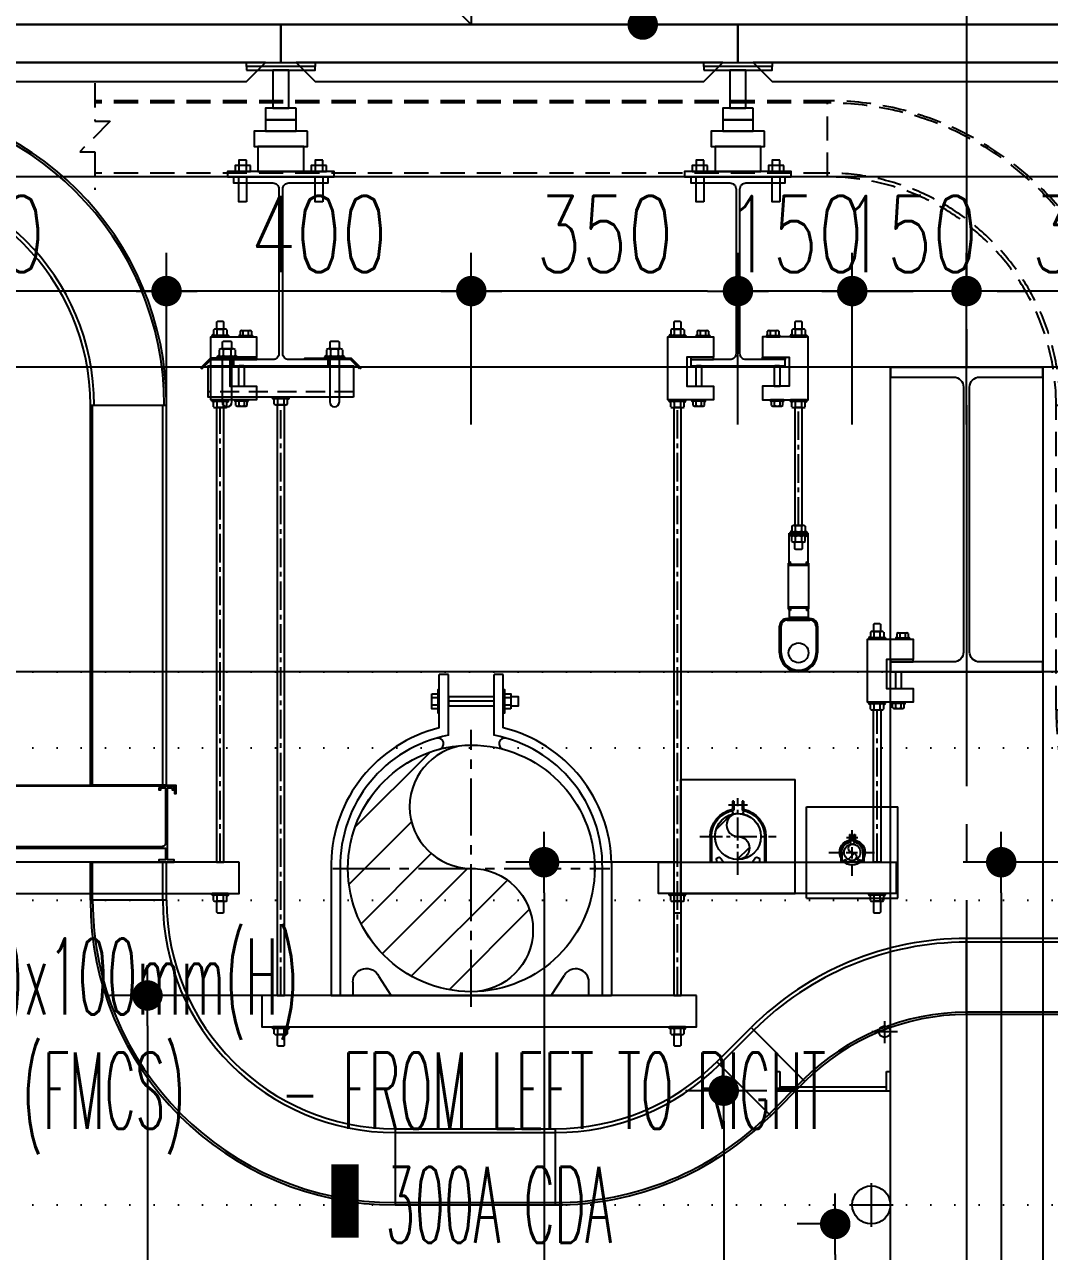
# Model space of a CAD drawing. Header units: millimetres. Extents: x -192235 to 515711, y 45168 to 947868.
# Drawn here: x 106264 to 107609, y 465089 to 466700 of the extents above; entities that cross this region are included whole.
import ezdxf
from ezdxf.enums import TextEntityAlignment as Align

# ---------------------------------------------------------------- set-up
doc = ezdxf.new("R2010")
doc.units = ezdxf.units.MM
doc.header["$LTSCALE"] = 1000
doc.header["$PDMODE"] = 1
for name, pattern in [('CENTER2', [1.125, 0.75, -0.125, 0.125, -0.125]), ('DOT2', [3.175, 0, -3.175]), ('HIDDEN', [0.375, 0.25, -0.125]), ('HIDDEN2', [4.7625, 3.175, -1.5875]), ('TPH12-SEC-@20-1$0$CENTERK0', [0.65, 0.5, -0.05, 0.05, -0.05])]:
    doc.linetypes.add(name, pattern=pattern)
for name, color, linetype in [('0-LEVEL LINE', 4, 'DOT2'), ('0-tool', 1, 'Continuous'), ('BG-CDA', 20, 'Continuous'), ('BG-GN2', 72, 'Continuous'), ('BG-PN2', 34, 'Continuous'), ('FS-Support-1', 2, 'Continuous'), ('HI-FOG', 7, 'Continuous'), ('Hook-up', 130, 'HIDDEN2'), ('LED-Light-L25', 7, 'Continuous'), ('LIGHTING', 2, 'Continuous'), ('LIGHTING-W', 7, 'Continuous'), ('M-DIM', 1, 'Continuous'), ('M-PIPE-E11-HV&LV&ELV', 22, 'Continuous'), ('M-TXT', 3, 'Continuous'), ('MOVE-IN', 220, 'Continuous'), ('SM-SEC-Cm$0$SUPPORT', 2, 'Continuous'), ('SUPPORT', 2, 'Continuous'), ('TPH12-SEC-@20-1$0$KABE1', 252, 'Continuous'), ('TPH12-SEC-@20-1$0$STEEL-NEDA', 252, 'Continuous'), ('TPH12-SEC-@20-1$0$STEEL2', 252, 'Continuous'), ('TPH12-SEC-@20-1$0$STEEL3', 252, 'Continuous'), ('WY-J-D', 2, 'Continuous'), ('WY-J-U', 2, 'Continuous'), ('YCD-Xfa-Sec-24$0$Raised Floor', 1, 'Continuous')]:
    doc.layers.add(name, color=color, linetype=linetype)
doc.styles.add('aa-txt', font='simplex.shx', dxfattribs={"width": 0.7, "bigfont": 'chineset.shx'})
doc.dimstyles.new('50-DIM', dxfattribs={"dimscale": 50, "dimtxt": 2, "dimasz": 0.8, "dimexe": 1, "dimexo": 1, "dimgap": 0.5, "dimtad": 1, "dimdec": 0, "dimdsep": 46, "dimtxsty": 'aa-txt', "dimblk": 'DOT', "dimcen": 5, "dimclrd": 256, "dimclre": 256, "dimclrt": 256, "dimadec": 0, "dimazin": 0, "dimtfac": 1, "dimtdec": 0, "dimtix": 1, "dimtmove": 2, "dimatfit": 3, "dimldrblk": 'DOT', "dimfxl": 1, "dimtolj": 1, "dimtzin": 0, "dimarcsym": 0})
doc.dimstyles.new('50-DIM-ct', dxfattribs={"dimscale": 50, "dimtxt": 2, "dimasz": 0.8, "dimexe": 1, "dimexo": 1, "dimgap": 0.5, "dimtad": 1, "dimdec": 0, "dimdsep": 46, "dimtxsty": 'aa-txt', "dimblk": 'DOT', "dimcen": 5, "dimclrd": 256, "dimclre": 256, "dimclrt": 256, "dimadec": 0, "dimazin": 0, "dimtfac": 1, "dimtdec": 0, "dimtix": 1, "dimtmove": 2, "dimatfit": 3, "dimldrblk": 'DOT', "dimfxl": 1, "dimtvp": 1, "dimtolj": 1, "dimtzin": 0, "dimarcsym": 0})

# ---------------------------------------------------------------- blocks, each defined once
blk = doc.blocks.new('TPH12-SEC-@20-1')
at = {"layer": 'DEFPOINTS', "linetype": 'TPH12-SEC-@20-1$0$CENTERK0'}
blk.add_line((107500, 467500), (107500, 462400), dxfattribs=at)
at = {"layer": 'TPH12-SEC-@20-1$0$KABE1'}
for points in [[(108990, 466500), (108990, 466700), (102950, 466700)], [(108990, 466500), (102950, 466500), (102950, 466700)]]:
    blk.add_lwpolyline(points, dxfattribs=at)
at = {"layer": 'TPH12-SEC-@20-1$0$STEEL-NEDA'}
for points in [[(106662, 466500), (106538, 466500), (106538, 466492), (106589.5, 466492, -0.414214), (106597.5, 466484), (106597.5, 466268, -0.414214), (106589.5, 466260), (106538, 466260), (106538, 466252), (106662, 466252), (106662, 466260), (106610.5, 466260, -0.414214), (106602.5, 466268), (106602.5, 466484, -0.414214), (106610.5, 466492), (106662, 466492)], [(107262, 466500), (107138, 466500), (107138, 466492), (107189.5, 466492, -0.414214), (107197.5, 466484), (107197.5, 466268, -0.414214), (107189.5, 466260), (107138, 466260), (107138, 466252), (107262, 466252), (107262, 466260), (107210.5, 466260, -0.414214), (107202.5, 466268), (107202.5, 466484, -0.414214), (107210.5, 466492), (107262, 466492)]]:
    blk.add_lwpolyline(points, format="xyb", close=True, dxfattribs=at)
at = {"layer": 'TPH12-SEC-@20-1$0$STEEL2'}
blk.add_lwpolyline([(107600, 466250), (107400, 466250), (107400, 466237), (107483, 466237, -0.414214), (107496, 466224), (107496, 465876, -0.414214), (107483, 465863), (107400, 465863), (107400, 465850), (107600, 465850), (107600, 465863), (107517, 465863, -0.414214), (107504, 465876), (107504, 466224, -0.414214), (107517, 466237), (107600, 466237)], format="xyb", close=True, dxfattribs=at)
at = {"layer": 'TPH12-SEC-@20-1$0$STEEL3'}
for p, q in [((115000, 466250), (100550, 466250)), ((115000, 465850), (100700, 465850))]:
    blk.add_line(p, q, dxfattribs=at)
blk.add_lwpolyline([(107600, 463950), (107400, 463950), (107400, 466250), (107600, 466250)], close=True, dxfattribs=at)
blk = doc.blocks.new('_Dot')
at = {"color": 0, "linetype": 'ByBlock', "lineweight": -2}
blk.add_line((-0.5, 0), (-1, 0), dxfattribs=at)
at = {"color": 0, "linetype": 'ByBlock', "const_width": 0.5}
blk.add_lwpolyline([(-0.25, 0, 1), (0.25, 0, 1)], format="xyb", close=True, dxfattribs=at)
blk = doc.blocks.new('*D46')
at = {"layer": 'DEFPOINTS', "color": 0, "transparency": 16777216}
for p in [(106850, 469700), (107075, 469700), (106850, 466700)]:
    blk.add_point(p, dxfattribs=at)
at = {"layer": 'MOVE-IN', "lineweight": -2, "transparency": 16777216}
for p, q in [((106900, 469700), (107125, 469700)), ((107075, 466740), (107075, 469660)), ((106900, 466700), (107125, 466700))]:
    blk.add_line(p, q, dxfattribs=at)
at = {"layer": 'MOVE-IN', "lineweight": -2, "transparency": 16777216, "xscale": 40, "yscale": 40, "zscale": 40}
for p, rotation in [((107075, 469700), 90), ((107075, 466700), 270)]:
    blk.add_blockref('_Dot', p, dxfattribs=dict(at, rotation=rotation))
at = {"layer": 'MOVE-IN', "transparency": 16777216, "insert": (107000, 468200), "char_height": 100, "attachment_point": 5, "rotation": 90, "style": 'aa-txt'}
blk.add_mtext('\\A1;3000', dxfattribs=at)
blk = doc.blocks.new('DOT')
at = {"color": 0}
blk.add_line((-1, 0), (1, 0), dxfattribs=at)
at = {"color": 3, "const_width": 0.5}
blk.add_lwpolyline([(-0.25, 0, 1), (0.25, 0, 1)], format="xyb", close=True, dxfattribs=at)
blk = doc.blocks.new('*D248')
at = {"layer": 'DEFPOINTS', "color": 0, "transparency": 16777216}
for p in [(107500, 466350), (107500, 466125), (107850, 466125)]:
    blk.add_point(p, dxfattribs=at)
at = {"layer": 'M-DIM', "lineweight": -2, "transparency": 16777216}
for p, q in [((107500, 466175), (107500, 466400)), ((107850, 466175), (107850, 466400)), ((107810, 466350), (107540, 466350))]:
    blk.add_line(p, q, dxfattribs=at)
at = {"layer": 'M-DIM', "lineweight": -2, "transparency": 16777216, "xscale": 40, "yscale": 40, "zscale": 40, "rotation": 180}
blk.add_blockref('DOT', (107500, 466350), dxfattribs=at)
at = {"layer": 'M-DIM', "lineweight": -2, "transparency": 16777216, "xscale": 40, "yscale": 40, "zscale": 40}
blk.add_blockref('DOT', (107850, 466350), dxfattribs=at)
at = {"layer": 'M-DIM', "transparency": 16777216, "insert": (107675, 466425), "char_height": 100, "attachment_point": 5, "style": 'aa-txt'}
blk.add_mtext('\\A1;350', dxfattribs=at)
blk = doc.blocks.new('*D249')
at = {"layer": 'DEFPOINTS', "color": 0, "transparency": 16777216}
for p in [(107770.5, 465600), (107545.5, 463950), (107770.5, 463950)]:
    blk.add_point(p, dxfattribs=at)
at = {"layer": 'M-DIM', "lineweight": -2, "transparency": 16777216}
for p, q in [((107720.5, 465600), (107495.5, 465600)), ((107545.5, 465560), (107545.5, 463990)), ((107720.5, 463950), (107495.5, 463950))]:
    blk.add_line(p, q, dxfattribs=at)
at = {"layer": 'M-DIM', "lineweight": -2, "transparency": 16777216, "xscale": 40, "yscale": 40, "zscale": 40}
for p, rotation in [((107545.5, 465600), 90), ((107545.5, 463950), 270)]:
    blk.add_blockref('DOT', p, dxfattribs=dict(at, rotation=rotation))
at = {"layer": 'M-DIM', "transparency": 16777216, "insert": (107470.5, 464775), "char_height": 100, "attachment_point": 5, "rotation": 90, "style": 'aa-txt'}
blk.add_mtext('\\A1;1650', dxfattribs=at)
blk = doc.blocks.new('Nut-M10')
for p, q in [((-10.9, 1.5), (-10.9, 0.5)), ((-8.7, 2.8), (-10.6, 2)), ((-10.4, 2), (10.4, 2)), ((-10.4, 0), (10.4, 0)), ((-8.7, 9.2), (-8.7, 2.8)), ((6.5, 10), (-6.5, 10)), ((-4.3, 9.2), (-4.3, 2.8)), ((4.3, 2.8), (4.3, 9.2)), ((8.7, 9.2), (8.7, 2.8)), ((8.7, 2.8), (10.6, 2)), ((10.9, 1.5), (10.9, 0.5))]:
    blk.add_line(p, q)
for centre, radius, start, end in [((-10.4, 1.5), 0.5, 90, 180), ((-10.4, 0.5), 0.5, 180, 270), ((-6.5, 6.7), 3.33, 49.441, 130.559), ((-6.5, 5.3), 3.33, 229.441, 310.559), ((0, -2.1), 12.1, 69.065, 110.935), ((0, 14.1), 12.1, 249.065, 290.935), ((6.5, 6.7), 3.33, 49.441, 130.559), ((6.5, 5.3), 3.33, 229.441, 310.559), ((10.4, 1.5), 0.5, 0, 90), ((10.4, 0.5), 0.5, 270, 0)]:
    blk.add_arc(centre, radius, start, end)
blk = doc.blocks.new('Nut-M8')
for p, q in [((-8.9, 1.2), (-8.9, 0.4)), ((-7.5, 2.2), (-8.7, 1.5)), ((-8.5, 1.6), (8.6, 1.6)), ((-8.5, 0), (8.6, 0)), ((-7.5, 7.3), (-7.5, 2.2)), ((5.6, 8), (-5.6, 8)), ((-3.8, 7.3), (-3.8, 2.2)), ((3.8, 2.2), (3.8, 7.3)), ((7.5, 7.3), (7.5, 2.2)), ((7.5, 2.2), (8.7, 1.5)), ((9, 1.2), (9, 0.4))]:
    blk.add_line(p, q)
for centre, radius, start, end in [((-8.5, 1.2), 0.4, 90, 180), ((-8.5, 0.4), 0.4, 180, 270), ((-5.6, 5), 3.03, 51.7868, 128.2132), ((-5.6, 4.6), 3.03, 231.7868, 308.2132), ((0, -3.2), 11.2, 70.3471, 109.6529), ((0, 12.8), 11.2, 250.3471, 289.6529), ((5.6, 5), 3.03, 51.7868, 128.2132), ((5.6, 4.6), 3.03, 231.7868, 308.2132), ((8.6, 1.2), 0.4, 0, 90), ((8.6, 0.4), 0.4, 270, 0)]:
    blk.add_arc(centre, radius, start, end)
blk = doc.blocks.new('HG-S-l')
blk.add_lwpolyline([(-1.63, 5), (-1.73, 4.9), (-1.73, 4), (-0.77, 4), (-0.77, 4.9), (-0.87, 5)], close=True)
blk.add_lwpolyline([(0.5, 0.3), (0, 0.3), (0, -3.5), (3.5, -3.5), (3.5, -5.3), (-2.5, -5.3), (-2.5, 3), (3.5, 3), (3.5, 0.3), (0.5, 0.3), (0.5, 0), (3.5, 0), (3.5, 0.3)])
at = {"xscale": 0.1, "yscale": 0.1, "zscale": 0.1}
for name, p in [('Nut-M10', (-1.25, 3)), ('Nut-M8', (2.1, 3))]:
    blk.add_blockref(name, p, dxfattribs=at)
at = {"xscale": 0.1, "yscale": 0.1, "zscale": 0.1, "rotation": 180}
for name, p in [('Nut-M10', (-1.25, -5.3)), ('Nut-M8', (1.55, -5.3))]:
    blk.add_blockref(name, p, dxfattribs=at)
blk = doc.blocks.new('BG-15A')
for p, q in [((-0.75, 3.26), (0.75, 3.26)), ((-0.36, 3.66), (-0.22, 3.66)), ((-0.36, 3.66), (-0.36, 2.86)), ((-0.22, 3.66), (-0.22, 2.76)), ((0.22, 3.66), (0.36, 3.66)), ((0.22, 3.66), (0.22, 2.76)), ((0.36, 3.66), (0.36, 2.86)), ((-1.51, 1.29), (-1.51, 0)), ((1.51, 0), (-1.51, 0)), ((-1.38, 1.29), (-1.38, 0)), ((-1.09, 0.15), (-1.09, 0)), ((-0.8, 0.22), (-0.62, 0)), ((0.8, 0.22), (0.62, 0)), ((1.09, 0.15), (1.09, 0)), ((1.38, 1.29), (1.38, 0)), ((1.51, 1.29), (1.51, 0))]:
    blk.add_line(p, q)
blk.add_circle((0, 1.29), 1.07)
for centre, start, end in [((-0.33, 2.46), 308.0346, 105.5346), ((0.33, 2.46), 74.4654, 231.9654)]:
    blk.add_arc(centre, 0.165, start, end)
at = {"extrusion": (0, 0, -1)}
for centre, major_axis, start_param, end_param in [((0, 1.29), (-1.07, 1.07), 5.497787, 6.768254), ((0, 1.29), (-0.978, 0.978), 5.497787, 6.831773), ((-0.49, 2.86), (-0.0931, 0.0931), 2.356194, 3.626662), ((-0.36, 2.76), (-0.0931, 0.0931), 2.356194, 3.690181), ((0.36, 2.76), (0.0931, 0.0931), 2.593005, 3.926991), ((0, 1.29), (0.978, 0.978), -0.548588, 0.785398), ((0.49, 2.86), (0.0931, 0.0931), 2.656524, 3.926991), ((0, 1.29), (1.07, 1.07), -0.485069, 0.785398), ((-0.94, 0.16), (-0.108, 0.108), 5.447482, 8.185863), ((0.94, 0.16), (0.108, 0.108), 4.380507, 7.118889)]:
    blk.add_ellipse(centre, major_axis=major_axis, ratio=1, start_param=start_param, end_param=end_param, dxfattribs=at)
blk = doc.blocks.new('S-1500-25A')
for p, q in [((-60, 60), (60, 60)), ((-60, -60), (-60, 60)), ((60, -60), (60, 60)), ((-60, -60), (60, -60))]:
    blk.add_line(p, q)
blk.add_circle((0, 0), 16.7)
blk = doc.blocks.new('S-2500-50A')
for p, q in [((-75, 75), (75, 75)), ((-75, -75), (-75, 75)), ((75, -75), (75, 75)), ((-75, -75), (75, -75))]:
    blk.add_line(p, q)
blk.add_circle((0, 0), 30.2)
blk = doc.blocks.new('*D266')
at = {"layer": 'DEFPOINTS', "color": 0, "transparency": 16777216}
for p in [(106850, 466350), (106850, 466125), (107200, 466125)]:
    blk.add_point(p, dxfattribs=at)
at = {"layer": 'M-DIM', "lineweight": -2, "transparency": 16777216}
for p, q in [((106850, 466175), (106850, 466400)), ((107200, 466175), (107200, 466400)), ((107160, 466350), (106890, 466350))]:
    blk.add_line(p, q, dxfattribs=at)
at = {"layer": 'M-DIM', "lineweight": -2, "transparency": 16777216, "xscale": 40, "yscale": 40, "zscale": 40, "rotation": 180}
blk.add_blockref('DOT', (106850, 466350), dxfattribs=at)
at = {"layer": 'M-DIM', "lineweight": -2, "transparency": 16777216, "xscale": 40, "yscale": 40, "zscale": 40}
blk.add_blockref('DOT', (107200, 466350), dxfattribs=at)
at = {"layer": 'M-DIM', "transparency": 16777216, "insert": (107025, 466425), "char_height": 100, "attachment_point": 5, "style": 'aa-txt'}
blk.add_mtext('\\A1;350', dxfattribs=at)
blk = doc.blocks.new('*D267')
at = {"layer": 'DEFPOINTS', "color": 0, "transparency": 16777216}
for p in [(107350, 466350), (107350, 466125), (107500, 466125)]:
    blk.add_point(p, dxfattribs=at)
at = {"layer": 'M-DIM', "lineweight": -2, "transparency": 16777216}
for p, q in [((107350, 466175), (107350, 466400)), ((107500, 466175), (107500, 466400)), ((107310, 466350), (107270, 466350)), ((107500, 466350), (107350, 466350)), ((107540, 466350), (107580, 466350))]:
    blk.add_line(p, q, dxfattribs=at)
at = {"layer": 'M-DIM', "lineweight": -2, "transparency": 16777216, "xscale": 40, "yscale": 40, "zscale": 40}
blk.add_blockref('DOT', (107350, 466350), dxfattribs=at)
at = {"layer": 'M-DIM', "lineweight": -2, "transparency": 16777216, "xscale": 40, "yscale": 40, "zscale": 40, "rotation": 180}
blk.add_blockref('DOT', (107500, 466350), dxfattribs=at)
at = {"layer": 'M-DIM', "transparency": 16777216, "insert": (107425, 466425), "char_height": 100, "attachment_point": 5, "style": 'aa-txt'}
blk.add_mtext('\\A1;150', dxfattribs=at)
blk = doc.blocks.new('*D268')
at = {"layer": 'DEFPOINTS', "color": 0, "transparency": 16777216}
for p in [(107200, 466350), (107200, 466125), (107350, 466125)]:
    blk.add_point(p, dxfattribs=at)
at = {"layer": 'M-DIM', "lineweight": -2, "transparency": 16777216}
for p, q in [((107200, 466175), (107200, 466400)), ((107350, 466175), (107350, 466400)), ((107160, 466350), (107120, 466350)), ((107350, 466350), (107200, 466350)), ((107390, 466350), (107430, 466350))]:
    blk.add_line(p, q, dxfattribs=at)
at = {"layer": 'M-DIM', "lineweight": -2, "transparency": 16777216, "xscale": 40, "yscale": 40, "zscale": 40}
blk.add_blockref('DOT', (107200, 466350), dxfattribs=at)
at = {"layer": 'M-DIM', "lineweight": -2, "transparency": 16777216, "xscale": 40, "yscale": 40, "zscale": 40, "rotation": 180}
blk.add_blockref('DOT', (107350, 466350), dxfattribs=at)
at = {"layer": 'M-DIM', "transparency": 16777216, "insert": (107275, 466425), "char_height": 100, "attachment_point": 5, "style": 'aa-txt'}
blk.add_mtext('\\A1;150', dxfattribs=at)
blk = doc.blocks.new('*D269')
at = {"layer": 'DEFPOINTS', "color": 0, "transparency": 16777216}
for p in [(107170.5, 465600), (106945.5, 463950), (107170.5, 463950)]:
    blk.add_point(p, dxfattribs=at)
at = {"layer": 'M-DIM', "lineweight": -2, "transparency": 16777216}
for p, q in [((107120.5, 465600), (106895.5, 465600)), ((106945.5, 465560), (106945.5, 463990)), ((107120.5, 463950), (106895.5, 463950))]:
    blk.add_line(p, q, dxfattribs=at)
at = {"layer": 'M-DIM', "lineweight": -2, "transparency": 16777216, "xscale": 40, "yscale": 40, "zscale": 40}
for p, rotation in [((106945.5, 465600), 90), ((106945.5, 463950), 270)]:
    blk.add_blockref('DOT', p, dxfattribs=dict(at, rotation=rotation))
at = {"layer": 'M-DIM', "transparency": 16777216, "insert": (106870.5, 464775), "char_height": 100, "attachment_point": 5, "rotation": 90, "style": 'aa-txt'}
blk.add_mtext('\\A1;1650', dxfattribs=at)
blk = doc.blocks.new('*D270')
at = {"layer": 'DEFPOINTS', "color": 0, "transparency": 16777216}
for p in [(106650, 465425), (106425, 463950), (106650, 463950)]:
    blk.add_point(p, dxfattribs=at)
at = {"layer": 'M-DIM', "lineweight": -2, "transparency": 16777216}
for p, q in [((106600, 465425), (106375, 465425)), ((106425, 465385), (106425, 463990)), ((106600, 463950), (106375, 463950))]:
    blk.add_line(p, q, dxfattribs=at)
at = {"layer": 'M-DIM', "lineweight": -2, "transparency": 16777216, "xscale": 40, "yscale": 40, "zscale": 40}
for p, rotation in [((106425, 465425), 90), ((106425, 463950), 270)]:
    blk.add_blockref('DOT', p, dxfattribs=dict(at, rotation=rotation))
at = {"layer": 'M-DIM', "transparency": 16777216, "insert": (106350, 464687.5), "char_height": 100, "attachment_point": 5, "rotation": 90, "style": 'aa-txt'}
blk.add_mtext('\\A1;1475', dxfattribs=at)
blk = doc.blocks.new('BG-300A')
for p, q in [((-4.2, 35.13), (-4.2, 42.13)), ((-3, 42.13), (-4.2, 42.13)), ((-3, 34.15), (-3, 42.13)), ((3, 34.15), (3, 42.13)), ((4.2, 42.13), (3, 42.13)), ((4.2, 35.13), (4.2, 42.13)), ((-5.2, 39.13), (-4.4, 39.13)), ((4.4, 39.13), (5.2, 39.13)), ((-4.4, 38.13), (-5.2, 38.13)), ((5.2, 38.13), (4.4, 38.13)), ((-18.39, 17.36), (-18.39, 0)), ((-17.19, 16.69), (-17.19, 0)), ((17.19, 16.69), (17.19, 0)), ((18.39, 17.36), (18.39, 0)), ((-15.56, 1.77), (-15.56, 0.03)), ((-12.15, 2.51), (-10.55, 0.03)), ((10.5, 0), (12.22, 2.69)), ((15.44, 0), (15.44, 1.75)), ((-18.39, 0), (18.39, 0))]:
    blk.add_line(p, q)
at = {"color": 1, "linetype": 'CENTER2', "ltscale": 0.01}
blk.add_line((3, 38.63), (-3, 38.63), dxfattribs=at)
for points in [[(-5.2, 39.63), (-4.4, 39.63), (-4.4, 37.63), (-5.2, 37.63)], [(-4.2, 40.13), (-4.4, 40.13), (-4.4, 37.13), (-4.2, 37.13)], [(-3, 38.03), (3, 38.03), (3, 39.23), (-3, 39.23)], [(4.2, 37.13), (4.4, 37.13), (4.4, 40.13), (4.2, 40.13)], [(5.2, 37.63), (4.4, 37.63), (4.4, 39.63), (5.2, 39.63)], [(5.2, 38.03), (6.2, 38.03), (6.2, 39.23), (5.2, 39.23)]]:
    blk.add_lwpolyline(points, close=True)
blk.add_circle((0, 16.69), 16.19)
for centre, radius, start, end in [((0.25, 17.02), 18.65, 103.8076, 178.9649), ((0.25, 17.02), 17.45, 100.7366, 181.0701), ((-0.25, 17.02), 17.45, 358.9299, 79.2634), ((-0.25, 17.02), 18.65, 1.0351, 76.1924), ((-4.39, 33.06), 0.75, 285, 105), ((4.39, 33.06), 0.75, 75, 255), ((13.69, 1.75), 1.75, 0, 147.5)]:
    blk.add_arc(centre, radius, start, end)
at = {"extrusion": (0, 0, -1)}
blk.add_ellipse((-13.77, 1.77), major_axis=(1.26, 1.26), ratio=1, start_param=3.926991, end_param=6.637993, dxfattribs=at)
blk = doc.blocks.new('*D277')
at = {"layer": 'DEFPOINTS', "color": 0, "transparency": 16777216}
for p in [(105950, 466350), (105950, 466125), (106450, 466125)]:
    blk.add_point(p, dxfattribs=at)
at = {"layer": 'M-DIM', "lineweight": -2, "transparency": 16777216}
for p, q in [((105950, 466175), (105950, 466400)), ((106450, 466175), (106450, 466400)), ((106410, 466350), (105990, 466350))]:
    blk.add_line(p, q, dxfattribs=at)
at = {"layer": 'M-DIM', "lineweight": -2, "transparency": 16777216, "xscale": 40, "yscale": 40, "zscale": 40, "rotation": 180}
blk.add_blockref('DOT', (105950, 466350), dxfattribs=at)
at = {"layer": 'M-DIM', "lineweight": -2, "transparency": 16777216, "xscale": 40, "yscale": 40, "zscale": 40}
blk.add_blockref('DOT', (106450, 466350), dxfattribs=at)
at = {"layer": 'M-DIM', "transparency": 16777216, "insert": (106200, 466425), "char_height": 100, "attachment_point": 5, "style": 'aa-txt'}
blk.add_mtext('\\A1;500', dxfattribs=at)
blk = doc.blocks.new('*D278')
at = {"layer": 'DEFPOINTS', "color": 0, "transparency": 16777216}
for p in [(106450, 466350), (106450, 466125), (106850, 466125)]:
    blk.add_point(p, dxfattribs=at)
at = {"layer": 'M-DIM', "lineweight": -2, "transparency": 16777216}
for p, q in [((106450, 466175), (106450, 466400)), ((106850, 466175), (106850, 466400)), ((106810, 466350), (106490, 466350))]:
    blk.add_line(p, q, dxfattribs=at)
at = {"layer": 'M-DIM', "lineweight": -2, "transparency": 16777216, "xscale": 40, "yscale": 40, "zscale": 40, "rotation": 180}
blk.add_blockref('DOT', (106450, 466350), dxfattribs=at)
at = {"layer": 'M-DIM', "lineweight": -2, "transparency": 16777216, "xscale": 40, "yscale": 40, "zscale": 40}
blk.add_blockref('DOT', (106850, 466350), dxfattribs=at)
at = {"layer": 'M-DIM', "transparency": 16777216, "insert": (106650, 466425), "char_height": 100, "attachment_point": 5, "style": 'aa-txt'}
blk.add_mtext('\\A1;400', dxfattribs=at)
blk = doc.blocks.new('BG-50A')
for p, q in [((1.25, 7.49), (-1.25, 7.49)), ((-0.55, 8.01), (-0.71, 8.01)), ((-0.71, 8.01), (-0.71, 6.96)), ((-0.55, 8.01), (-0.55, 6.83)), ((0.71, 8.01), (0.55, 8.01)), ((0.55, 8.01), (0.55, 6.83)), ((0.71, 8.01), (0.71, 6.96)), ((-3.65, 3.38), (-3.65, 0)), ((-3.49, 3.38), (-3.49, 0)), ((3.49, 3.38), (3.49, 0)), ((3.65, 3.38), (3.65, 0)), ((-3.65, 0), (3.65, 0)), ((-2.84, 0.32), (-2.84, 0)), ((-2.22, 0.45), (-1.92, 0)), ((2.22, 0.45), (1.92, 0)), ((2.84, 0.32), (2.84, 0))]:
    blk.add_line(p, q)
blk.add_circle((0, 3.38), 3.02)
for centre, start, end in [((-0.89, 6.5), 299.8049, 104.8049), ((0.89, 6.5), 75.1951, 240.1951)]:
    blk.add_arc(centre, 0.243, start, end)
at = {"extrusion": (0, 0, -1)}
for centre, major_axis, start_param, end_param in [((0, 3.38), (-2.58, 2.58), 5.497787, 6.874237), ((0, 3.38), (2.47, 2.47), 3.926991, 5.340441), ((0, 3.38), (2.47, 2.47), -0.628052, 0.785398), ((0, 3.38), (2.58, 2.58), -0.591052, 0.785398), ((-2.51, 0.32), (0.231, 0.231), 3.926991, 6.637993), ((2.51, 0.32), (0.231, 0.231), 4.357581, 7.068583)]:
    blk.add_ellipse(centre, major_axis=major_axis, ratio=1, start_param=start_param, end_param=end_param, dxfattribs=at)
blk = doc.blocks.new('YCD-Xfa-Sec-24')
at = {"layer": 'YCD-Xfa-Sec-24$0$Raised Floor'}
for points in [[(602200, 396700), (602800, 396700), (602800, 396650), (602200, 396650)], [(602800, 396700), (603400, 396700), (603400, 396650), (602800, 396650)], [(603400, 396700), (604000, 396700), (604000, 396650), (603400, 396650)], [(602755, 396625), (602245, 396625), (602220, 396650), (602780, 396650)], [(602845, 396650), (602755, 396650), (602755, 396645), (602845, 396645)], [(602845, 396640), (602755, 396640), (602755, 396645), (602845, 396645)], [(603355, 396625), (602845, 396625), (602820, 396650), (603380, 396650)], [(603445, 396650), (603355, 396650), (603355, 396645), (603445, 396645)], [(603445, 396640), (603355, 396640), (603355, 396645), (603445, 396645)], [(603955, 396625), (603445, 396625), (603420, 396650), (603980, 396650)], [(602789.5, 396640), (602810.5, 396640), (602810.5, 396590), (602789.5, 396590)], [(603389.5, 396640), (603410.5, 396640), (603410.5, 396590), (603389.5, 396590)], [(602780, 396590), (602820, 396590), (602820, 396575), (602780, 396575)], [(603380, 396590), (603420, 396590), (603420, 396575), (603380, 396575)], [(602780, 396575), (602820, 396575), (602820, 396560), (602780, 396560)], [(603380, 396575), (603420, 396575), (603420, 396560), (603380, 396560)], [(602765, 396560), (602835, 396560), (602835, 396540), (602765, 396540)], [(603365, 396560), (603435, 396560), (603435, 396540), (603365, 396540)], [(602770, 396540), (602830, 396540), (602830, 396507), (602770, 396507)], [(603370, 396540), (603430, 396540), (603430, 396507), (603370, 396507)], [(602740, 396515), (602760, 396515), (602760, 396507), (602740, 396507)], [(602745, 396522), (602755, 396522), (602755, 396507), (602745, 396507)], [(602840, 396515), (602860, 396515), (602860, 396507), (602840, 396507)], [(602845, 396522), (602855, 396522), (602855, 396507), (602845, 396507)], [(603340, 396515), (603360, 396515), (603360, 396507), (603340, 396507)], [(603345, 396522), (603355, 396522), (603355, 396507), (603345, 396507)], [(603440, 396515), (603460, 396515), (603460, 396507), (603440, 396507)], [(603445, 396522), (603455, 396522), (603455, 396507), (603445, 396507)], [(602870, 396500), (602730, 396500), (602730, 396507), (602870, 396507)], [(602745, 396467), (602755, 396467), (602755, 396500), (602745, 396500)], [(602845, 396467), (602855, 396467), (602855, 396500), (602845, 396500)], [(603470, 396500), (603330, 396500), (603330, 396507), (603470, 396507)], [(603345, 396467), (603355, 396467), (603355, 396500), (603345, 396500)], [(603445, 396467), (603455, 396467), (603455, 396500), (603445, 396500)]]:
    blk.add_lwpolyline(points, close=True, dxfattribs=at)
blk = doc.blocks.new('HG-S-r')
blk.add_lwpolyline([(0.87, 5), (0.77, 4.9), (0.77, 4), (1.73, 4), (1.73, 4.9), (1.63, 5)], close=True)
blk.add_lwpolyline([(-0.5, 0.3), (0, 0.3), (0, -3.5), (-3.5, -3.5), (-3.5, -5.3), (2.5, -5.3), (2.5, 3), (-3.5, 3), (-3.5, 0.3), (-0.5, 0.3), (-0.5, 0), (-3.5, 0), (-3.5, 0.3)])
at = {"xscale": 0.1, "yscale": 0.1, "zscale": 0.1}
for name, p in [('Nut-M8', (-2.1, 3)), ('Nut-M10', (1.25, 3))]:
    blk.add_blockref(name, p, dxfattribs=at)
at = {"xscale": 0.1, "yscale": 0.1, "zscale": 0.1, "rotation": 180}
for name, p in [('Nut-M8', (-1.55, -5.3)), ('Nut-M10', (1.25, -5.3))]:
    blk.add_blockref(name, p, dxfattribs=at)
blk = doc.blocks.new('WY-J-U')
at = {"layer": 'WY-J-U'}
for p, q in [((-12.5, 42), (12.5, 42)), ((-12.5, 4.5), (-12.5, 42)), ((-12.5, 40.5), (12.5, 40.5)), ((12.5, 4.5), (12.5, 42)), ((-12.5, 4.5), (-10.5, 4.5)), ((-12.5, 1.5), (12.5, 1.5)), ((-12.5, 0), (-12.5, 1.5)), ((-12.5, 0), (12.5, 0)), ((-10.5, 1.5), (-10.5, 4.5)), ((10.5, 1.5), (10.5, 4.5)), ((10.5, 4.5), (12.5, 4.5)), ((12.5, 0), (12.5, 1.5))]:
    blk.add_line(p, q, dxfattribs=at)
blk = doc.blocks.new('LED-38W-W')
blk.add_circle((0, -45), 13)
at = {"layer": 'LIGHTING-W'}
for p, q in [((-15, 0), (15, 0)), ((-25, -45), (-25, -10)), ((-23, -45), (-23, -10)), ((-15, -2), (15, -2)), ((23, -10), (23, -45)), ((25, -10), (25, -45))]:
    blk.add_line(p, q, dxfattribs=at)
for centre, radius, start, end in [((-15, -10), 10, 90, 180), ((15, -10), 10, 0, 90), ((-15, -10), 8, 90, 180), ((15, -10), 8, 0, 90), ((0, -45), 25, 180, 0), ((0, -45), 23, 180, 0)]:
    blk.add_arc(centre, radius, start, end, dxfattribs=at)
blk = doc.blocks.new('Wireway-27x60')
at = {"layer": 'LIGHTING'}
for p, q in [((-13.5, 57.5), (-13.5, -2.5)), ((-10.5, 57.5), (-13.5, 57.5)), ((-13.5, 55), (13.5, 55)), ((-10.5, 56.5), (-12.5, 56.5)), ((-12.5, 56.5), (-12.5, 55)), ((-10.5, 57.5), (-10.5, 56.5)), ((13.5, 57.5), (10.5, 57.5)), ((10.5, 56.5), (10.5, 57.5)), ((12.5, 56.5), (10.5, 56.5)), ((12.5, 55), (12.5, 56.5)), ((13.5, -2.5), (13.5, 57.5)), ((-13.5, 0), (13.5, 0)), ((-12.5, 0), (-12.5, -1.5)), ((12.5, -1.5), (12.5, 0)), ((-13.5, -2.5), (-10.5, -2.5)), ((-12.5, -1.5), (-10.5, -1.5)), ((-10.5, -1.5), (-10.5, -2.5)), ((10.5, -1.5), (12.5, -1.5)), ((10.5, -2.5), (10.5, -1.5)), ((10.5, -2.5), (13.5, -2.5))]:
    blk.add_line(p, q, dxfattribs=at)
blk = doc.blocks.new('WY-J-D')
at = {"layer": 'WY-J-D'}
for p, q in [((12.5, 0), (-12.5, 0)), ((-12.5, 0), (-12.5, -1.5)), ((12.5, -1.5), (-12.5, -1.5)), ((-12.5, -4.5), (-12.5, -15)), ((-10.5, -4.5), (-12.5, -4.5)), ((12.5, -13.5), (-12.5, -13.5)), ((12.5, -15), (-12.5, -15)), ((-10.5, -1.5), (-10.5, -4.5)), ((10.5, -1.5), (10.5, -4.5)), ((12.5, -4.5), (10.5, -4.5)), ((12.5, 0), (12.5, -1.5)), ((12.5, -4.5), (12.5, -15))]:
    blk.add_line(p, q, dxfattribs=at)
blk = doc.blocks.new('LED-Light-L25')
at = {"layer": 'SM-SEC-Cm$0$SUPPORT'}
blk.add_lwpolyline([(139074.7375, 466042), (139084.2625, 466042), (139084.2625, 466197), (139074.7375, 466197)], close=True, dxfattribs=at)
at = {"layer": 'SUPPORT', "linetype": 'CENTER2', "ltscale": 0.05}
blk.add_line((139079.5, 466042), (139079.5, 466197), dxfattribs=at)
at = {"layer": 'SUPPORT'}
for points in [[(139048.53025, 466252), (139047.53025, 466251), (139047.53025, 466225), (139055.46975, 466225), (139055.46975, 466251), (139054.46975, 466252)], [(139075.7375, 466010.5), (139074.7375, 466011.5), (139074.7375, 466020.5), (139084.2625, 466020.5), (139084.2625, 466011.5), (139083.2625, 466010.5)]]:
    blk.add_lwpolyline(points, close=True, dxfattribs=at)
for name, p in [('WY-J-U', (139079.5, 465990)), ('Wireway-27x60', (139079.5, 465935)), ('WY-J-D', (139079.5, 465935)), ('LED-38W-W', (139079.5, 465920))]:
    blk.add_blockref(name, p)
at = {"layer": 'SUPPORT', "xscale": 10, "yscale": 10, "zscale": 10}
blk.add_blockref('HG-S-r', (139067, 466260), dxfattribs=at)
at = {"layer": 'SUPPORT'}
blk.add_blockref('Nut-M10', (139079.5, 466032), dxfattribs=at)
at = {"layer": 'SUPPORT', "rotation": 180}
blk.add_blockref('Nut-M10', (139079.5, 466030.5), dxfattribs=at)
blk = doc.blocks.new('Lighting-L25-25')
at = {"layer": 'LED-Light-L25'}
blk.add_blockref('LED-Light-L25', (-31800, 0), dxfattribs=at)
blk = doc.blocks.new('Nut-M12')
for p, q in [((-13, 1.8), (-13, 0.6)), ((-10.4, 3.3), (-12.6, 2.3)), ((-12.4, 2.4), (12.4, 2.4)), ((-12.4, 0), (12.4, 0)), ((-10.4, 11), (-10.4, 3.3)), ((7.8, 12), (-7.8, 12)), ((-5.2, 11), (-5.2, 3.3)), ((5.2, 3.3), (5.2, 11)), ((10.4, 11), (10.4, 3.3)), ((10.4, 3.3), (12.6, 2.3)), ((13, 1.8), (13, 0.6))]:
    blk.add_line(p, q)
for centre, radius, start, end in [((-12.4, 1.8), 0.6, 90, 180), ((-12.4, 0.6), 0.6, 180, 270), ((-7.8, 8), 4.03, 49.8296, 130.1704), ((-7.8, 6.4), 4.03, 229.8296, 310.1704), ((0, -2.7), 14.7, 69.2784, 110.7216), ((0, 17.1), 14.7, 249.2784, 290.7216), ((7.8, 8), 4.03, 49.8296, 130.1704), ((7.8, 6.4), 4.03, 229.8296, 310.1704), ((12.4, 1.8), 0.6, 0, 90), ((12.4, 0.6), 0.6, 270, 0)]:
    blk.add_arc(centre, radius, start, end)
blk = doc.blocks.new('A$Cb696fa96')
at = {"layer": 'Hook-up', "ltscale": 0.01}
for p, q in [((300, 817), (400, 817)), ((300, 417), (300, 817)), ((300, 817), (400, 817)), ((305, 417), (305, 817)), ((397, 417), (397, 817)), ((400, 417), (400, 817)), ((300, 417), (400, 417)), ((300, 417), (400, 417)), ((700, 117), (700, 17)), ((1179.1, 117), (700, 117)), ((700, 117), (700, 17)), ((1179.1, 112), (700, 112)), ((1179.1, 20), (700, 20)), ((1179.1, 17), (700, 17))]:
    blk.add_line(p, q, dxfattribs=at)
blk.add_lwpolyline([(1179.1, 140), (1179.1, 90), (1199.1, 90), (1159.1, 50), (1179.1, 50), (1179.1, 0)], dxfattribs=at)
for centre, radius, start, end in [((0, 817), 400, 0, 90), ((0, 817), 397, 0, 90), ((0, 817), 305, 0, 90), ((0, 817), 300, 0, 90), ((700, 417), 400, 180, 270), ((700, 417), 397, 180, 270), ((700, 417), 305, 180, 270), ((700, 417), 300, 180, 270)]:
    blk.add_arc(centre, radius, start, end, dxfattribs=at)
blk = doc.blocks.new('*D524')
at = {"layer": 'DEFPOINTS', "color": 0, "transparency": 16777216}
for p in [(107287.8, 465300), (107181.3, 463950), (107287.8, 463950)]:
    blk.add_point(p, dxfattribs=at)
at = {"layer": 'M-DIM', "lineweight": -2, "transparency": 16777216}
for p, q in [((107237.8, 465300), (107131.3, 465300)), ((107181.3, 465260), (107181.3, 463990)), ((107237.8, 463950), (107131.3, 463950))]:
    blk.add_line(p, q, dxfattribs=at)
at = {"layer": 'M-DIM', "lineweight": -2, "transparency": 16777216, "xscale": 40, "yscale": 40, "zscale": 40}
for p, rotation in [((107181.3, 465300), 90), ((107181.3, 463950), 270)]:
    blk.add_blockref('DOT', p, dxfattribs=dict(at, rotation=rotation))
at = {"layer": 'M-DIM', "transparency": 16777216, "insert": (107106.3, 464625), "char_height": 100, "attachment_point": 5, "rotation": 90, "style": 'aa-txt'}
blk.add_mtext('\\A1;1350', dxfattribs=at)
blk = doc.blocks.new('*D525')
at = {"layer": 'DEFPOINTS', "color": 0, "transparency": 16777216}
for p in [(107375, 465125), (107327.6, 463950), (107375, 463950)]:
    blk.add_point(p, dxfattribs=at)
at = {"layer": 'M-DIM', "lineweight": -2, "transparency": 16777216}
for p, q in [((107325, 465125), (107277.6, 465125)), ((107327.6, 465085), (107327.6, 463990)), ((107325, 463950), (107277.6, 463950))]:
    blk.add_line(p, q, dxfattribs=at)
at = {"layer": 'M-DIM', "lineweight": -2, "transparency": 16777216, "xscale": 40, "yscale": 40, "zscale": 40}
for p, rotation in [((107327.6, 465125), 90), ((107327.6, 463950), 270)]:
    blk.add_blockref('DOT', p, dxfattribs=dict(at, rotation=rotation))
at = {"layer": 'M-DIM', "transparency": 16777216, "insert": (107252.6, 464537.5), "char_height": 100, "attachment_point": 5, "rotation": 90, "style": 'aa-txt'}
blk.add_mtext('\\A1;1175', dxfattribs=at)

msp = doc.modelspace()

# ---------------------------------------------------------------- block references
msp.add_blockref('TPH12-SEC-@20-1', (0, 0))

# ---------------------------------------------------------------- next in the draw order: hatches: boundary and pattern name
at = {"layer": 'BG-CDA'}
h = msp.add_hatch(dxfattribs=at)
h.set_pattern_fill('ANSI31', color=1, scale=15, style=0)
h.set_pattern_definition([(45, (66989.546, 401489.44), (-33.67596, 33.67596), [])])
edge = h.paths.add_edge_path()
edge.add_arc((106850, 465591.925), 161.925, 90, 270)
edge.add_arc((106850, 465510.9625), 80.9625, 270, 450)
edge.add_arc((106850, 465672.8875), 80.9625, 90, 270, ccw=False)
at = {"layer": 'BG-GN2'}
h = msp.add_hatch(dxfattribs=at)
h.set_pattern_fill('ANSI31', color=1, scale=15, style=0)
h.set_pattern_definition([(45, (71428.326, 401612.356), (-33.67596, 33.67596), [])])
edge = h.paths.add_edge_path()
edge.add_arc((107200, 465633.75775), 30.1625, 90, 270)
edge.add_arc((107200, 465618.6765), 15.08125, 270, 450)
edge.add_arc((107200, 465648.839), 15.08125, 90, 270, ccw=False)
at = {"layer": 'BG-PN2'}
h = msp.add_hatch(dxfattribs=at)
h.set_pattern_fill('ANSI31', color=1, scale=10, style=0)
h.set_pattern_definition([(45, (134914.402, 293093.274), (-22.4506403, 22.4506403), [])])
edge = h.paths.add_edge_path()
edge.add_arc((107350, 465618.24096), 5.334, 90, 270)
edge.add_arc((107350, 465607.57296), 5.334, -90, 90, ccw=False)
edge.add_arc((107350, 465612.90696), 10.668, 90, 270, ccw=False)

# ---------------------------------------------------------------- next in the draw order: linework, layer by layer
at = {"layer": '0-LEVEL LINE', "ltscale": 0.01}
for p, q in [((100000, 465850), (190000, 465850)), ((100000, 465750), (190000, 465750)), ((100000, 465550), (190000, 465550)), ((100000, 465150), (190000, 465150))]:
    msp.add_line(p, q, dxfattribs=at)
at = {"layer": '0-tool'}
msp.add_lwpolyline([(106850, 466700), (108548.50458, 466700), (108548.50458, 469500), (106850, 469500)], close=True, dxfattribs=at)
at = {"layer": 'BG-CDA', "color": 1, "linetype": 'CENTER2', "ltscale": 0.1}
for p, q in [((106850, 465410), (106850, 465773.85)), ((106668.075, 465591.925), (107031.925, 465591.925))]:
    msp.add_line(p, q, dxfattribs=at)
at = {"layer": 'BG-CDA'}
msp.add_lwpolyline([(106850, 465753.85, 1), (106850, 465591.925, -1), (106850, 465430, -1)], format="xyb", close=True, dxfattribs=at)
msp.add_circle((106850, 465591.925), 161.925, dxfattribs=at)
at = {"layer": 'BG-GN2', "color": 1, "linetype": 'CENTER2', "ltscale": 0.04}
for p, q in [((107200, 465583.59525), (107200, 465683.92025)), ((107149.8375, 465633.75775), (107250.1625, 465633.75775))]:
    msp.add_line(p, q, dxfattribs=at)
at = {"layer": 'BG-GN2'}
msp.add_lwpolyline([(107200, 465663.92025, 1), (107200, 465633.75775, -1), (107200, 465603.59525, -1)], format="xyb", close=True, dxfattribs=at)
msp.add_circle((107200, 465633.75775), 30.1625, dxfattribs=at)
at = {"layer": 'BG-PN2', "color": 1, "linetype": 'CENTER2', "ltscale": 0.02}
for p, q in [((107350, 465582.23896), (107350, 465643.57496)), ((107319.332, 465612.90696), (107380.668, 465612.90696))]:
    msp.add_line(p, q, dxfattribs=at)
at = {"layer": 'BG-PN2'}
msp.add_lwpolyline([(107350, 465623.57496, 1), (107350, 465612.90696, -1), (107350, 465602.23896, -1)], format="xyb", close=True, dxfattribs=at)
msp.add_circle((107350, 465612.90696), 10.668, dxfattribs=at)
at = {"layer": 'FS-Support-1'}
for points in [[(106535.85, 466204.35), (106535.85, 466260), (106523.15, 466260), (106523.15, 466204.35, 1)], [(106676.85, 466204.35), (106676.85, 466260), (106664.15, 466260), (106664.15, 466204.35, 1)]]:
    msp.add_lwpolyline(points, format="xyb", close=True, dxfattribs=at)
at = {"layer": 'HI-FOG'}
for p, q in [((107392.5, 465391.24552), (107392.5, 465362.5)), ((107375.5364, 465377.5), (107409.4636, 465377.5)), ((107250, 465325), (107250, 465300)), ((107250, 465325), (107255, 465325)), ((107255, 465325), (107255, 465300)), ((107395, 465300), (107395, 465325)), ((107395, 465325), (107400, 465325)), ((107400, 465300), (107400, 465325)), ((107250, 465300), (107400, 465300)), ((107255, 465305), (107395, 465305)), ((107375, 465178.74552), (107375, 465121.25448)), ((107375, 465178.74552), (107375, 465121.25448)), ((107346.25448, 465150), (107403.74552, 465150)), ((107346.25448, 465150), (107403.74552, 465150))]:
    msp.add_line(p, q, dxfattribs=at)
for centre, radius in [((107392.5, 465377.5), 7.5), ((107375, 465150), 25)]:
    msp.add_circle(centre, radius, dxfattribs=at)
at = {"layer": 'Hook-up', "ltscale": 0.01}
for p, q in [((107317.54211, 466600), (106356.00144, 466600)), ((107317.54211, 466500), (107317.54211, 466600)), ((107317.54211, 466500), (107317.54211, 466600)), ((107317.54211, 466597), (106356.00144, 466597)), ((107317.54211, 466505), (106356.00144, 466505)), ((107317.54211, 466500), (106356.00144, 466500))]:
    msp.add_line(p, q, dxfattribs=at)
msp.add_lwpolyline([(106356.00144, 466623), (106356.00144, 466573), (106376.00144, 466573), (106336.00144, 466533), (106356.00144, 466533), (106356.00144, 466483)], dxfattribs=at)
for radius in [400, 397, 305, 300]:
    msp.add_arc((107317.54211, 466200), radius, 0, 90, dxfattribs=at)
at = {"layer": 'M-PIPE-E11-HV&LV&ELV'}
for p, q in [((106350, 466200), (106450, 466200)), ((106350, 466200), (106450, 466200)), ((106450, 465701.4), (106350, 465701.4)), ((106350, 465600), (106450, 465600)), ((106450, 465550), (106350, 465550)), ((106960.05051, 465250), (106960.05051, 465150))]:
    msp.add_line(p, q, dxfattribs=at)
at = {"layer": 'M-PIPE-E11-HV&LV&ELV', "ltscale": 0.01}
for p, q in [((106350, 465701.4), (106350, 466200)), ((106353, 465701.4), (106353, 466200)), ((106445, 465701.4), (106445, 466200)), ((106450, 465701.4), (106450, 466200)), ((106350, 465550), (106350, 465600)), ((106353, 465550), (106353, 465600)), ((106445, 465550), (106445, 465600)), ((106450, 465550), (106450, 465600)), ((107700, 465500), (107500, 465500)), ((107500, 465400), (107500, 465500)), ((107700, 465495), (107500, 465495)), ((107700, 465403), (107500, 465403)), ((107700, 465400), (107500, 465400)), ((107172.18254, 465337.86797), (107217.15729, 465382.84271)), ((107175.71807, 465334.33243), (107220.69282, 465379.30718)), ((107217.15729, 465382.84271), (107287.86797, 465312.13203)), ((107172.18254, 465337.86797), (107242.89322, 465267.15729)), ((107240.7719, 465269.27861), (107285.74665, 465314.25335)), ((107242.89322, 465267.15729), (107287.86797, 465312.13203)), ((106750, 465250), (106960.05051, 465250)), ((106750, 465250), (106750, 465150)), ((106750, 465245), (106960.05051, 465245)), ((106750, 465153), (106960.05051, 465153)), ((106750, 465150), (106960.05051, 465150))]:
    msp.add_line(p, q, dxfattribs=at)
at = {"layer": 'M-PIPE-E11-HV&LV&ELV'}
msp.add_lwpolyline([(105939, 465700), (105939, 465690), (105937.6, 465690), (105937.6, 465701.4), (106462.4, 465701.4), (106462.4, 465690), (106461, 465690), (106461, 465700)], close=True, dxfattribs=at)
msp.add_lwpolyline([(105951.2, 465618.4), (106448.8, 465618.4), (106448.8, 465603), (106440, 465603), (106440, 465600), (106460, 465600), (106460, 465603), (106451.2, 465603), (106451.2, 465697.6), (106456.6, 465697.6, -0.4142135624), (106457.6, 465696.6), (106457.6, 465695), (106460, 465695), (106460, 465696.6, 0.4142135624), (106456.6, 465700), (106443.4, 465700, 0.4142135624), (106440, 465696.6), (106440, 465695), (106442.4, 465695), (106442.4, 465696.6, -0.4142135624), (106443.4, 465697.6), (106448.8, 465697.6), (106448.8, 465625.4, -0.4142135624), (106443.8, 465620.4), (105956.2, 465620.4, -0.4142135624)], format="xyb", dxfattribs=at)
at = {"layer": 'M-PIPE-E11-HV&LV&ELV', "ltscale": 0.01}
for centre, radius, start, end in [((106050, 466200), 400, 0, 90), ((106050, 466200), 397, 0, 90), ((106050, 466200), 305, 0, 90), ((106050, 466200), 300, 0, 90), ((106750, 465550), 400, 180, 270), ((106750, 465550), 397, 180, 270), ((106750, 465550), 305, 180, 270), ((106750, 465550), 300, 180, 270), ((107500, 465100), 400, 90, 135), ((107500, 465100), 395, 90, 135), ((107500, 465100), 303, 90, 135), ((107500, 465100), 300, 90, 135), ((106960.05051, 465550), 300, 270, 315), ((106960.05051, 465550), 305, 270, 315), ((106960.05051, 465550), 397, 270, 315), ((106960.05051, 465550), 400, 270, 315)]:
    msp.add_arc(centre, radius, start, end, dxfattribs=at)
at = {"layer": 'MOVE-IN'}
msp.add_lwpolyline([(106850, 469700), (103850, 466700), (106850, 466700), (103850, 469700), (106850, 469700), (106850, 466700), (103850, 466700), (103850, 469700)], dxfattribs=at)
at = {"layer": 'SM-SEC-Cm$0$SUPPORT'}
for points in [[(106515.7375, 465600), (106525.2625, 465600), (106525.2625, 466197), (106515.7375, 466197)], [(106595.2375, 465425), (106604.7625, 465425), (106604.7625, 466200.7), (106595.2375, 466200.7)], [(107115.7375, 465425), (107125.2625, 465425), (107125.2625, 466197), (107115.7375, 466197)], [(107387.2625, 465600), (107377.7375, 465600), (107377.7375, 465800), (107387.2625, 465800)]]:
    msp.add_lwpolyline(points, close=True, dxfattribs=at)
at = {"layer": 'SUPPORT', "linetype": 'HIDDEN', "ltscale": 0.1}
msp.add_line((106695.5, 466217.7), (106504.5, 466217.7), dxfattribs=at)
at = {"layer": 'SUPPORT', "linetype": 'CENTER2', "ltscale": 0.05}
for p, q in [((106520.5, 465600), (106520.5, 466197)), ((106600, 465425), (106600, 466200.7)), ((107120.5, 465425), (107120.5, 466197)), ((107382.5, 465600), (107382.5, 465800))]:
    msp.add_line(p, q, dxfattribs=at)
at = {"layer": 'SUPPORT'}
for points in [[(106524.15, 466284), (106523.15, 466283), (106523.15, 466274), (106535.85, 466274), (106535.85, 466283), (106534.85, 466284)], [(106665.15, 466284), (106664.15, 466283), (106664.15, 466274), (106676.85, 466274), (106676.85, 466283), (106675.85, 466284)], [(106545.53025, 466252), (106544.53025, 466251), (106544.53025, 466225), (106552.46975, 466225), (106552.46975, 466251), (106551.46975, 466252)], [(107145.53025, 466252), (107144.53025, 466251), (107144.53025, 466225), (107152.46975, 466225), (107152.46975, 466251), (107151.46975, 466252)], [(107407.53025, 465850), (107406.53025, 465849), (107406.53025, 465828), (107414.46975, 465828), (107414.46975, 465849), (107413.46975, 465850)], [(106545.5, 465600), (105895.5, 465600), (105895.5, 465558.725), (106545.5, 465558.725)], [(107095.5, 465600), (107407.5, 465600), (107407.5, 465558.725), (107095.5, 465558.725)], [(106524.2625, 465533.725), (106525.2625, 465534.725), (106525.2625, 465548.725), (106515.7375, 465548.725), (106515.7375, 465534.725), (106516.7375, 465533.725)], [(107124.2625, 465533.725), (107125.2625, 465534.725), (107125.2625, 465548.725), (107115.7375, 465548.725), (107115.7375, 465534.725), (107116.7375, 465533.725)], [(107386.2625, 465533.725), (107387.2625, 465534.725), (107387.2625, 465548.725), (107377.7375, 465548.725), (107377.7375, 465534.725), (107378.7375, 465533.725)], [(107145.5, 465425), (106575, 465425), (106575, 465383.725), (107145.5, 465383.725)], [(106603.7625, 465358.725), (106604.7625, 465359.725), (106604.7625, 465373.725), (106595.2375, 465373.725), (106595.2375, 465359.725), (106596.2375, 465358.725)], [(107124.2625, 465358.725), (107125.2625, 465359.725), (107125.2625, 465373.725), (107115.7375, 465373.725), (107115.7375, 465359.725), (107116.7375, 465358.725)]]:
    msp.add_lwpolyline(points, close=True, dxfattribs=at)
for points in [[(106496.53721, 466248), (106508.53721, 466260), (106568.53721, 466260), (106568.53721, 466262), (106507.70879, 466262), (106495.123, 466249.41421), (106496.53721, 466248)], [(106703.46279, 466248), (106691.46279, 466260), (106631.46279, 466260), (106631.46279, 466262), (106692.29121, 466262), (106704.877, 466249.41421), (106703.46279, 466248)]]:
    msp.add_lwpolyline(points, dxfattribs=at)
at = {"layer": 'SUPPORT', "ltscale": 0.1}
msp.add_lwpolyline([(106695.5, 466210.7), (106504.5, 466210.7), (106504.5, 466252), (106695.5, 466252)], close=True, dxfattribs=at)

# ---------------------------------------------------------------- next in the draw order: block references
at = {"xscale": -1}
msp.add_blockref('YCD-Xfa-Sec-24', (710000, 70000), dxfattribs=at)
for name, p in [('A$Cb696fa96', (107317.54211, 465383)), ('S-2500-50A', (107200, 465633.75775)), ('S-1500-25A', (107350, 465612.90696))]:
    msp.add_blockref(name, p)
at = {"layer": 'BG-CDA', "xscale": 10, "yscale": 10, "zscale": 10}
msp.add_blockref('BG-300A', (106850, 465425), dxfattribs=at)
at = {"layer": 'BG-GN2', "xscale": 10, "yscale": 10, "zscale": 10}
msp.add_blockref('BG-50A', (107200, 465600), dxfattribs=at)
at = {"layer": 'BG-PN2', "xscale": 10, "yscale": 10, "zscale": 10}
msp.add_blockref('BG-15A', (107350, 465600), dxfattribs=at)
at = {"layer": 'LED-Light-L25'}
msp.add_blockref('Lighting-L25-25', (0, 0), dxfattribs=at)
at = {"layer": 'SUPPORT', "xscale": 10, "yscale": 10, "zscale": 10}
for p in [(106533, 466260), (107133, 466260), (107395, 465863)]:
    msp.add_blockref('HG-S-l', p, dxfattribs=at)
at = {"layer": 'SUPPORT'}
for p in [(106529.5, 466262), (106670.5, 466262)]:
    msp.add_blockref('Nut-M12', p, dxfattribs=at)
at = {"layer": 'SUPPORT', "rotation": 180}
for p in [(106600, 466210.7), (106520.5, 465558.725), (107120.5, 465558.725), (107382.5, 465558.725), (106600, 465383.725), (107120.5, 465383.725)]:
    msp.add_blockref('Nut-M10', p, dxfattribs=at)

# ---------------------------------------------------------------- next in the draw order: texts
at = {"layer": 'M-TXT', "style": 'aa-txt', "width": 0.45}
for s, p in [('- 500mm(W)x100mm(H)', (105850, 465450)), ('  Cable Tray (FMCS)', (105850, 465300)), ('- FROM LEFT TO RIGHT', (106600, 465300)), ('  ■ 300A CDA', (106600, 465150))]:
    msp.add_text(s, height=100, dxfattribs=at).set_placement(p, align=Align.MIDDLE_LEFT)

# ---------------------------------------------------------------- next in the draw order: dimensions: what is measured, and where the dimension line sits
at = {"layer": 'M-DIM'}
for base, p1, p2, picture, middle in [((105950, 466350), (106450, 466125), (105950, 466125), '*D277', (106200, 466425)), ((106450, 466350), (106850, 466125), (106450, 466125), '*D278', (106650, 466425)), ((106850, 466350), (107200, 466125), (106850, 466125), '*D266', (107025, 466425)), ((107200, 466350), (107350, 466125), (107200, 466125), '*D268', (107275, 466425)), ((107350, 466350), (107500, 466125), (107350, 466125), '*D267', (107425, 466425)), ((107500, 466350), (107850, 466125), (107500, 466125), '*D248', (107675, 466425))]:
    dim = msp.add_linear_dim(base=base, p1=p1, p2=p2, dimstyle='50-DIM', dxfattribs=at)
    dim.commit()
    dim.dimension.update_dxf_attribs({"geometry": picture, "text_midpoint": middle})
for base, p1, p2, picture, middle in [((106945.5, 463950), (107170.5, 465600), (107170.5, 463950), '*D269', (106870.5, 464775)), ((107545.5, 463950), (107770.5, 465600), (107770.5, 463950), '*D249', (107470.5, 464775)), ((106425, 463950), (106650, 465425), (106650, 463950), '*D270', (106350, 464687.5)), ((107181.29854, 463950), (107287.75695, 465300), (107287.75695, 463950), '*D524', (107106.29854, 464625)), ((107327.55844, 463950), (107375, 465125), (107375, 463950), '*D525', (107252.55844, 464537.5))]:
    dim = msp.add_linear_dim(base=base, p1=p1, p2=p2, angle=90, dimstyle='50-DIM', dxfattribs=at)
    dim.commit()
    dim.dimension.update_dxf_attribs({"geometry": picture, "text_midpoint": middle})
at = {"layer": 'MOVE-IN'}
dim = msp.add_linear_dim(base=(107075, 469700), p1=(106850, 466700), p2=(106850, 469700), angle=270, dimstyle='50-DIM-ct', dxfattribs=at)
dim.commit()
dim.dimension.update_dxf_attribs({"geometry": '*D46', "text_midpoint": (107000, 468200)})

doc.saveas('drawing.dxf')
